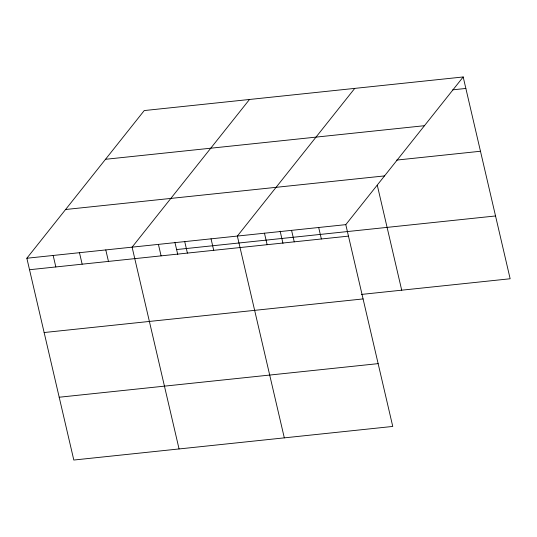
<?xml version="1.0" encoding="UTF-8"?>
<svg xmlns="http://www.w3.org/2000/svg" width="537" height="537" viewBox="0 0 537 537"><rect width="100%" height="100%" fill="white"/><g stroke="black" fill="none" stroke-linecap="round" stroke-linejoin="round"><path stroke-width="0.81" d="M463.189 76.966L345.794 224.641L392.755 426.438L73.811 460.034L26.85 258.237L144.245 110.562L463.189 76.966L510.15 278.763L361.414 294.43M249.497 99.473L132.102 247.148L179.063 448.945M354.749 88.39L237.354 236.058L284.315 437.863M452.718 89.84L465.861 88.451M105.507 159.294L424.452 125.698M396.682 160.08L480.481 151.253M65.588 209.504L384.532 175.908M26.85 258.237L345.794 224.641M176.592 249.557L495.537 215.961M29.522 269.728L348.466 236.126M44.141 332.531L363.079 298.928M59.198 397.232L378.142 363.636M377.31 185.325L401.71 290.188M318.683 227.493L321.354 238.985M291.571 230.353L294.249 241.838M280.146 231.192L282.979 243.368M264.466 233.206L267.137 244.697M211.041 238.831L213.713 250.323M184.728 241.603L187.4 253.095M174.901 242.281L177.734 254.451M158.415 244.375L161.087 255.867M105.789 249.92L108.461 261.412M79.476 252.692L82.148 264.184M53.163 255.464L55.835 266.956"/></g></svg>
